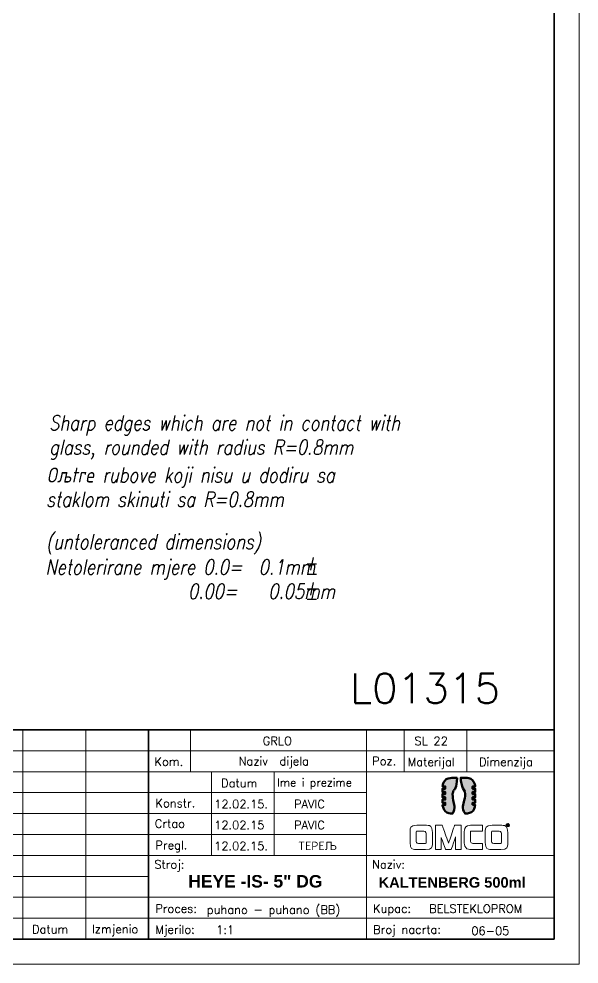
# Model space of a CAD drawing. Extents: x 64 to 565, y 48 to 468.
# Drawn here: x 248.2 to 360.5, y 47.7 to 237.3 of the extents above; entities that cross this region are included whole.
import ezdxf

# ---------------------------------------------------------------- set-up
doc = ezdxf.new("R2010")
doc.units = 0
doc.header["$LTSCALE"] = 5
doc.header["$MEASUREMENT"] = 0
doc.layers.get('0').update_dxf_attribs({"linetype": 'CONTINUOUS', "lineweight": 15})
doc.layers.add('3', color=3, linetype='CONTINUOUS', lineweight=35)
doc.layers.add('4', color=5, linetype='CONTINUOUS', lineweight=50)
doc.layers.add('ENGLISH', color=197, linetype='CONTINUOUS')
doc.styles.add('ITALICT', font='ITALICT.shx', dxfattribs={"width": 0.8, "height": 3})
doc.styles.add('ROMANS', font='romans.shx')

msp = doc.modelspace()

# ---------------------------------------------------------------- hatches: boundary and pattern name
at = {"layer": '4'}
h = msp.add_hatch(color=142, dxfattribs=at)
edge = h.paths.add_edge_path()
edge.add_spline(control_points=[(333.65669, 79.60487), (333.65669, 79.60487), (333.65669, 79.60487), (333.65669, 79.60487), (333.65669, 79.60487), (333.65669, 79.60487), (333.1276, 79.60487), (333.1276, 79.60487), (333.1276, 79.60487), (333.31465, 77.95046), (334.77615, 77.86528), (334.99217, 77.86528), (334.99217, 77.86528), (334.99217, 77.86528), (335.15428, 77.8653), (335.15428, 77.8653), (335.15428, 77.8653), (335.92171, 78.96879), (335.1487, 80.57714), (335.1487, 81.72694), (335.1487, 81.72694), (335.1487, 82.62982), (335.94372, 82.87152), (336.03082, 85.03823), (336.03082, 85.03823), (335.1136, 85.03823), (335.1136, 85.03823), (335.1136, 85.03823), (333.56536, 85.03823), (333.21234, 83.84399), (333.13175, 83.29866)], knot_values=[0.761904761, 0.761904761, 0.761904761, 0.761904761, 0.761904762, 0.761904762, 0.761904762, 0.761904762, 0.80952381, 0.80952381, 0.80952381, 0.80952381, 0.857142857, 0.857142857, 0.857142857, 0.857142857, 0.904761905, 0.904761905, 0.904761905, 0.904761905, 0.952380952, 0.952380952, 0.952380952, 0.952380952, 1, 1, 1, 1.047619048, 1.047619048, 1.047619048, 1.047619048, 1.095238095, 1.095238095, 1.095238095, 1.095238095], degree=3, periodic=0)
edge.add_spline(control_points=[(333.13175, 83.29866), (333.13175, 83.29866), (333.65669, 83.29866), (333.65669, 83.29866)], knot_values=[0.095238095, 0.095238095, 0.095238095, 0.095238095, 0.142857134, 0.142857134, 0.142857134, 0.142857134], degree=3, periodic=0)
edge.add_spline(control_points=[(333.65669, 83.29866), (333.65669, 83.29866), (333.65669, 83.29866), (333.65669, 83.29866), (333.65669, 83.29866), (333.65669, 83.29866), (333.65669, 82.85938), (333.65669, 82.85938)], knot_values=[0.142857134, 0.142857134, 0.142857134, 0.142857134, 0.142857143, 0.142857143, 0.142857143, 0.142857143, 0.190476186, 0.190476186, 0.190476186, 0.190476186], degree=3, periodic=0)
edge.add_spline(control_points=[(333.65669, 82.85938), (333.65669, 82.85938), (333.65669, 82.85938), (333.65669, 82.85938), (333.65669, 82.85938), (333.65669, 82.85938), (333.10761, 82.85938), (333.10761, 82.85938)], knot_values=[0.190476186, 0.190476186, 0.190476186, 0.190476186, 0.19047619, 0.19047619, 0.19047619, 0.19047619, 0.238095228, 0.238095228, 0.238095228, 0.238095228], degree=3, periodic=0)
edge.add_spline(control_points=[(333.10761, 82.85938), (333.10761, 82.85938), (333.10761, 82.85938), (333.10761, 82.85938), (333.10761, 82.85938), (333.10761, 82.85938), (333.10761, 82.21382), (333.10761, 82.21382)], knot_values=[0.238095228, 0.238095228, 0.238095228, 0.238095228, 0.238095238, 0.238095238, 0.238095238, 0.238095238, 0.285714283, 0.285714283, 0.285714283, 0.285714283], degree=3, periodic=0)
edge.add_spline(control_points=[(333.10761, 82.21382), (333.10761, 82.21382), (333.10761, 82.21382), (333.10761, 82.21382), (333.10761, 82.21382), (333.10761, 82.21382), (333.65669, 82.21382), (333.65669, 82.21382)], knot_values=[0.285714283, 0.285714283, 0.285714283, 0.285714283, 0.285714286, 0.285714286, 0.285714286, 0.285714286, 0.333333327, 0.333333327, 0.333333327, 0.333333327], degree=3, periodic=0)
edge.add_spline(control_points=[(333.65669, 82.21382), (333.65669, 82.21382), (333.65669, 82.21382), (333.65669, 82.21382), (333.65669, 82.21382), (333.65669, 82.21382), (333.65669, 81.77454), (333.65669, 81.77454)], knot_values=[0.333333327, 0.333333327, 0.333333327, 0.333333327, 0.333333333, 0.333333333, 0.333333333, 0.333333333, 0.38095238, 0.38095238, 0.38095238, 0.38095238], degree=3, periodic=0)
edge.add_spline(control_points=[(333.65669, 81.77454), (333.65669, 81.77454), (333.65669, 81.77454), (333.65669, 81.77454), (333.65669, 81.77454), (333.65669, 81.77454), (333.10761, 81.77454), (333.10761, 81.77454)], knot_values=[0.38095238, 0.38095238, 0.38095238, 0.38095238, 0.380952381, 0.380952381, 0.380952381, 0.380952381, 0.428571422, 0.428571422, 0.428571422, 0.428571422], degree=3, periodic=0)
edge.add_spline(control_points=[(333.10761, 81.77454), (333.10761, 81.77454), (333.10761, 81.77454), (333.10761, 81.77454), (333.10761, 81.77454), (333.10761, 81.77454), (333.10761, 81.12899), (333.10761, 81.12899)], knot_values=[0.428571422, 0.428571422, 0.428571422, 0.428571422, 0.428571429, 0.428571429, 0.428571429, 0.428571429, 0.476190474, 0.476190474, 0.476190474, 0.476190474], degree=3, periodic=0)
edge.add_spline(control_points=[(333.10761, 81.12899), (333.10761, 81.12899), (333.10761, 81.12899), (333.10761, 81.12899), (333.10761, 81.12899), (333.10761, 81.12899), (333.65669, 81.12899), (333.65669, 81.12899)], knot_values=[0.476190474, 0.476190474, 0.476190474, 0.476190474, 0.476190476, 0.476190476, 0.476190476, 0.476190476, 0.523809522, 0.523809522, 0.523809522, 0.523809522], degree=3, periodic=0)
edge.add_spline(control_points=[(333.65669, 81.12899), (333.65669, 81.12899), (333.65669, 81.12899), (333.65669, 81.12899), (333.65669, 81.12899), (333.65669, 81.12899), (333.65669, 80.68971), (333.65669, 80.68971)], knot_values=[0.523809522, 0.523809522, 0.523809522, 0.523809522, 0.523809524, 0.523809524, 0.523809524, 0.523809524, 0.571428567, 0.571428567, 0.571428567, 0.571428567], degree=3, periodic=0)
edge.add_spline(control_points=[(333.65669, 80.68971), (333.65669, 80.68971), (333.65669, 80.68971), (333.65669, 80.68971), (333.65669, 80.68971), (333.65669, 80.68971), (333.10761, 80.68971), (333.10761, 80.68971)], knot_values=[0.571428567, 0.571428567, 0.571428567, 0.571428567, 0.571428571, 0.571428571, 0.571428571, 0.571428571, 0.619047612, 0.619047612, 0.619047612, 0.619047612], degree=3, periodic=0)
edge.add_spline(control_points=[(333.10761, 80.68971), (333.10761, 80.68971), (333.10761, 80.68971), (333.10761, 80.68971), (333.10761, 80.68971), (333.10761, 80.68971), (333.10761, 80.04415), (333.10761, 80.04415)], knot_values=[0.619047612, 0.619047612, 0.619047612, 0.619047612, 0.619047619, 0.619047619, 0.619047619, 0.619047619, 0.666666664, 0.666666664, 0.666666664, 0.666666664], degree=3, periodic=0)
edge.add_spline(control_points=[(333.10761, 80.04415), (333.10761, 80.04415), (333.10761, 80.04415), (333.10761, 80.04415), (333.10761, 80.04415), (333.10761, 80.04415), (333.65669, 80.04415), (333.65669, 80.04415)], knot_values=[0.666666664, 0.666666664, 0.666666664, 0.666666664, 0.666666667, 0.666666667, 0.666666667, 0.666666667, 0.714285709, 0.714285709, 0.714285709, 0.714285709], degree=3, periodic=0)
edge.add_spline(control_points=[(333.65669, 80.04415), (333.65669, 80.04415), (333.65669, 80.04415), (333.65669, 80.04415), (333.65669, 80.04415), (333.65669, 80.04415), (333.65669, 79.60487), (333.65669, 79.60487)], knot_values=[0.714285709, 0.714285709, 0.714285709, 0.714285709, 0.714285714, 0.714285714, 0.714285714, 0.714285714, 0.761904761, 0.761904761, 0.761904761, 0.761904761], degree=3, periodic=0)
h = msp.add_hatch(color=253, dxfattribs=at)
edge = h.paths.add_edge_path()
edge.add_spline(control_points=[(339.14832, 81.12899), (339.14832, 81.12899), (339.14832, 81.12899), (339.14832, 81.12899), (339.14832, 81.12899), (339.14832, 81.12899), (339.69741, 81.12899), (339.69741, 81.12899)], knot_values=[0.238095228, 0.238095228, 0.238095228, 0.238095228, 0.238095238, 0.238095238, 0.238095238, 0.238095238, 0.285714284, 0.285714284, 0.285714284, 0.285714284], degree=3, periodic=0)
edge.add_spline(control_points=[(339.69741, 81.12899), (339.69741, 81.12899), (339.69741, 81.12899), (339.69741, 81.12899), (339.69741, 81.12899), (339.69741, 81.12899), (339.69741, 81.77454), (339.69741, 81.77454)], knot_values=[0.285714284, 0.285714284, 0.285714284, 0.285714284, 0.285714286, 0.285714286, 0.285714286, 0.285714286, 0.333333332, 0.333333332, 0.333333332, 0.333333332], degree=3, periodic=0)
edge.add_spline(control_points=[(339.69741, 81.77454), (339.69741, 81.77454), (339.69741, 81.77454), (339.69741, 81.77454), (339.69741, 81.77454), (339.69741, 81.77454), (339.14832, 81.77454), (339.14832, 81.77454)], knot_values=[0.333333332, 0.333333332, 0.333333332, 0.333333332, 0.333333333, 0.333333333, 0.333333333, 0.333333333, 0.380952371, 0.380952371, 0.380952371, 0.380952371], degree=3, periodic=0)
edge.add_spline(control_points=[(339.14832, 81.77454), (339.14832, 81.77454), (339.14832, 81.77454), (339.14832, 81.77454), (339.14832, 81.77454), (339.14832, 81.77454), (339.14832, 82.21382), (339.14832, 82.21382)], knot_values=[0.380952371, 0.380952371, 0.380952371, 0.380952371, 0.380952381, 0.380952381, 0.380952381, 0.380952381, 0.428571426, 0.428571426, 0.428571426, 0.428571426], degree=3, periodic=0)
edge.add_spline(control_points=[(339.14832, 82.21382), (339.14832, 82.21382), (339.14832, 82.21382), (339.14832, 82.21382), (339.14832, 82.21382), (339.14832, 82.21382), (339.69741, 82.21382), (339.69741, 82.21382)], knot_values=[0.428571426, 0.428571426, 0.428571426, 0.428571426, 0.428571429, 0.428571429, 0.428571429, 0.428571429, 0.476190472, 0.476190472, 0.476190472, 0.476190472], degree=3, periodic=0)
edge.add_spline(control_points=[(339.69741, 82.21382), (339.69741, 82.21382), (339.69741, 82.21382), (339.69741, 82.21382), (339.69741, 82.21382), (339.69741, 82.21382), (339.69741, 82.85938), (339.69741, 82.85938)], knot_values=[0.476190472, 0.476190472, 0.476190472, 0.476190472, 0.476190476, 0.476190476, 0.476190476, 0.476190476, 0.523809522, 0.523809522, 0.523809522, 0.523809522], degree=3, periodic=0)
edge.add_spline(control_points=[(339.69741, 82.85938), (339.69741, 82.85938), (339.69741, 82.85938), (339.69741, 82.85938), (339.69741, 82.85938), (339.69741, 82.85938), (339.14832, 82.85938), (339.14832, 82.85938)], knot_values=[0.523809522, 0.523809522, 0.523809522, 0.523809522, 0.523809524, 0.523809524, 0.523809524, 0.523809524, 0.571428567, 0.571428567, 0.571428567, 0.571428567], degree=3, periodic=0)
edge.add_spline(control_points=[(339.14832, 82.85938), (339.14832, 82.85938), (339.14832, 82.85938), (339.14832, 82.85938), (339.14832, 82.85938), (339.14832, 82.85938), (339.14832, 83.29866), (339.14832, 83.29866)], knot_values=[0.571428567, 0.571428567, 0.571428567, 0.571428567, 0.571428571, 0.571428571, 0.571428571, 0.571428571, 0.619047608, 0.619047608, 0.619047608, 0.619047608], degree=3, periodic=0)
edge.add_spline(control_points=[(339.14832, 83.29866), (339.14832, 83.29866), (339.14832, 83.29866), (339.14832, 83.29866), (339.14832, 83.29866), (339.14832, 83.29866), (339.67579, 83.29866), (339.67579, 83.29866)], knot_values=[0.619047608, 0.619047608, 0.619047608, 0.619047608, 0.619047619, 0.619047619, 0.619047619, 0.619047619, 0.66666666, 0.66666666, 0.66666666, 0.66666666], degree=3, periodic=0)
edge.add_spline(control_points=[(339.67579, 83.29866), (339.67579, 83.29866), (339.67579, 83.29866), (339.67579, 83.29866), (339.67579, 83.29866), (339.48268, 84.9422), (338.02839, 85.03823), (337.81289, 85.03823), (337.81289, 85.03823), (337.81289, 85.03823), (336.77394, 85.03823), (336.77394, 85.03823)], knot_values=[0.66666666, 0.66666666, 0.66666666, 0.66666666, 0.666666667, 0.666666667, 0.666666667, 0.666666667, 0.714285714, 0.714285714, 0.714285714, 0.714285714, 0.761904759, 0.761904759, 0.761904759, 0.761904759], degree=3, periodic=0)
edge.add_spline(control_points=[(336.77394, 85.03823), (336.77394, 85.03823), (336.77394, 85.03823), (336.77394, 85.03823), (336.77394, 85.03823), (336.86112, 82.87152), (337.65652, 82.62982), (337.65652, 81.72694), (337.65652, 81.72694), (337.65652, 80.57714), (336.88335, 78.96879), (337.65079, 77.86528), (337.65079, 77.86528), (337.65079, 77.86528), (337.70341, 77.8653), (337.70341, 77.8653), (337.70341, 77.8653), (339.25169, 77.8653), (339.59751, 79.05948), (339.67485, 79.60487)], knot_values=[0.761904759, 0.761904759, 0.761904759, 0.761904759, 0.761904762, 0.761904762, 0.761904762, 0.761904762, 0.80952381, 0.80952381, 0.80952381, 0.80952381, 0.857142857, 0.857142857, 0.857142857, 0.857142857, 0.904761905, 0.904761905, 0.904761905, 0.904761905, 0.952380952, 0.952380952, 0.952380952, 0.952380952], degree=3, periodic=0)
edge.add_spline(control_points=[(339.67485, 79.60487), (339.67485, 79.60487), (339.14832, 79.60487), (339.14832, 79.60487), (339.14832, 79.60487), (339.14832, 80.04415), (339.14832, 80.04415)], knot_values=[0.952380952, 0.952380952, 0.952380952, 0.952380952, 1, 1, 1, 1.04761904, 1.04761904, 1.04761904, 1.04761904], degree=3, periodic=0)
edge.add_spline(control_points=[(339.14832, 80.04415), (339.14832, 80.04415), (339.14832, 80.04415), (339.14832, 80.04415), (339.14832, 80.04415), (339.14832, 80.04415), (339.69741, 80.04415), (339.69741, 80.04415)], knot_values=[0.04761904, 0.04761904, 0.04761904, 0.04761904, 0.047619048, 0.047619048, 0.047619048, 0.047619048, 0.09523809, 0.09523809, 0.09523809, 0.09523809], degree=3, periodic=0)
edge.add_spline(control_points=[(339.69741, 80.04415), (339.69741, 80.04415), (339.69741, 80.04415), (339.69741, 80.04415), (339.69741, 80.04415), (339.69741, 80.04415), (339.69741, 80.68971), (339.69741, 80.68971)], knot_values=[0.09523809, 0.09523809, 0.09523809, 0.09523809, 0.095238095, 0.095238095, 0.095238095, 0.095238095, 0.142857142, 0.142857142, 0.142857142, 0.142857142], degree=3, periodic=0)
edge.add_spline(control_points=[(339.69741, 80.68971), (339.69741, 80.68971), (339.69741, 80.68971), (339.69741, 80.68971), (339.69741, 80.68971), (339.69741, 80.68971), (339.14832, 80.68971), (339.14832, 80.68971)], knot_values=[0.142857142, 0.142857142, 0.142857142, 0.142857142, 0.142857143, 0.142857143, 0.142857143, 0.142857143, 0.190476183, 0.190476183, 0.190476183, 0.190476183], degree=3, periodic=0)
edge.add_spline(control_points=[(339.14832, 80.68971), (339.14832, 80.68971), (339.14832, 80.68971), (339.14832, 80.68971), (339.14832, 80.68971), (339.14832, 80.68971), (339.14832, 81.12899), (339.14832, 81.12899)], knot_values=[0.190476183, 0.190476183, 0.190476183, 0.190476183, 0.19047619, 0.19047619, 0.19047619, 0.19047619, 0.238095228, 0.238095228, 0.238095228, 0.238095228], degree=3, periodic=0)

# ---------------------------------------------------------------- linework, layer by layer
for p, q in [((360.51765, 47.67044), (360.51765, 467.67044)), ((248.97053, 94.67044), (248.97053, 52.67044)), ((261.57053, 94.67044), (261.57053, 52.67044)), ((282.57053, 94.67044), (282.57053, 86.27044)), ((317.85053, 94.67044), (317.85053, 52.67044)), ((325.41053, 94.67044), (325.41053, 86.27044)), ((338.01053, 94.67044), (338.01053, 86.27044)), ((176.02342, 90.47044), (355.51765, 90.47044)), ((355.51765, 86.27044), (176.02342, 86.27044)), ((286.77053, 86.27044), (286.77053, 69.47044)), ((299.37053, 86.27044), (299.37053, 69.47044)), ((176.02342, 82.07044), (317.85053, 82.07044)), ((176.02342, 77.87044), (317.85053, 77.87044)), ((176.02342, 73.67044), (317.85053, 73.67044)), ((176.02342, 69.47044), (355.51765, 69.47044)), ((274.17053, 65.27044), (176.02342, 65.27044)), ((176.02342, 61.07044), (355.51765, 61.07044)), ((176.02342, 56.87044), (355.51765, 56.87044)), ((63.51765, 47.67044), (360.51765, 47.67044))]:
    msp.add_line(p, q)
for points, knots in [([(346.215, 75.21515), (346.03313, 75.21515), (345.88553, 75.36293), (345.88553, 75.54462), (345.88553, 75.54462), (345.88553, 75.72643), (346.03313, 75.8741), (346.215, 75.8741), (346.215, 75.8741), (346.39679, 75.8741), (346.54448, 75.72641), (346.54448, 75.54462), (346.54448, 75.54462), (346.54448, 75.36293), (346.39679, 75.21515), (346.215, 75.21515)], [0, 0, 0, 0, 0.25, 0.25, 0.25, 0.375, 0.5, 0.5, 0.5, 0.625, 0.75, 0.75, 0.75, 0.875, 1, 1, 1, 1]), ([(329.73863, 70.64111), (329.73863, 70.64111), (327.89261, 70.64111), (327.89261, 70.64111), (327.89261, 70.64111), (327.73536, 70.64111), (326.60952, 70.70714), (326.60952, 72.07317), (326.60952, 72.07317), (326.60952, 72.07317), (326.60952, 74.15922), (326.60952, 74.15922), (326.60952, 74.15922), (326.60952, 74.15922), (326.60952, 75.5251), (327.97533, 75.5251), (327.97533, 75.5251), (327.97533, 75.5251), (329.81309, 75.5251), (329.81309, 75.5251), (329.81309, 75.5251), (329.9704, 75.5251), (331.09624, 75.45057), (331.09624, 74.08467), (331.09624, 74.08467), (331.09624, 74.08467), (331.09624, 72.00699), (331.09624, 72.00699), (331.09624, 72.00699), (331.09624, 72.00699), (331.1045, 70.64111), (329.73863, 70.64111)], [0, 0, 0, 0, 0.125, 0.125, 0.125, 0.1875, 0.25, 0.25, 0.25, 0.3125, 0.375, 0.375, 0.375, 0.4375, 0.5, 0.5, 0.5, 0.5625, 0.625, 0.625, 0.625, 0.6875, 0.75, 0.75, 0.75, 0.8125, 0.875, 0.875, 0.875, 0.9375, 1, 1, 1, 1]), ([(329.85449, 73.80332), (329.85449, 73.80332), (329.85449, 74.36611), (329.37436, 74.36611), (329.37436, 74.36611), (329.37436, 74.36611), (328.00854, 74.36611), (328.00854, 74.36611), (328.00854, 74.36611), (328.00854, 74.36611), (327.85123, 74.35783), (327.85123, 74.2006), (327.85123, 74.2006), (327.85123, 74.2006), (327.85123, 72.43744), (327.85123, 72.43744), (327.85123, 72.43744), (327.85123, 72.43744), (327.85123, 71.88262), (328.33136, 71.88262), (328.33136, 71.88262), (328.33136, 71.88262), (329.69724, 71.88262), (329.69724, 71.88262), (329.69724, 71.88262), (329.69724, 71.88262), (329.85449, 71.88262), (329.85449, 72.04), (329.85449, 72.04), (329.85449, 72.04), (329.85449, 73.80332), (329.85449, 73.80332)], [0, 0, 0, 0, 0.125, 0.125, 0.125, 0.1875, 0.25, 0.25, 0.25, 0.3125, 0.375, 0.375, 0.375, 0.4375, 0.5, 0.5, 0.5, 0.5625, 0.625, 0.625, 0.625, 0.6875, 0.75, 0.75, 0.75, 0.8125, 0.875, 0.875, 0.875, 0.9375, 1, 1, 1, 1]), ([(335.74845, 70.64111), (335.74845, 70.64111), (335.74845, 73.19899), (335.74845, 73.19899), (335.74845, 73.19899), (335.74845, 73.19899), (334.85447, 70.64111), (334.85447, 70.64111), (334.85447, 70.64111), (334.85447, 70.64111), (333.77829, 70.64111), (333.77829, 70.64111), (333.77829, 70.64111), (333.77829, 70.64111), (332.86782, 73.08321), (332.86782, 73.08321), (332.86782, 73.08321), (332.86782, 73.08321), (332.86782, 70.64111), (332.86782, 70.64111), (332.86782, 70.64111), (332.86782, 70.64111), (331.717, 70.64111), (331.717, 70.64111), (331.717, 70.64111), (331.717, 70.64111), (331.717, 75.5251), (331.717, 75.5251), (331.717, 75.5251), (331.717, 75.5251), (333.04973, 75.5251), (333.04973, 75.5251), (333.04973, 75.5251), (333.04973, 75.5251), (334.33282, 71.92407), (334.33282, 71.92407), (334.33282, 71.92407), (334.33282, 71.92407), (335.55806, 75.5251), (335.55806, 75.5251), (335.55806, 75.5251), (335.55806, 75.5251), (336.86615, 75.5251), (336.86615, 75.5251), (336.86615, 75.5251), (336.86615, 75.5251), (336.86615, 70.64111), (336.86615, 70.64111), (336.86615, 70.64111), (336.86615, 70.64111), (335.74845, 70.64111), (335.74845, 70.64111)], [0, 0, 0, 0, 0.076923077, 0.076923077, 0.076923077, 0.115384615, 0.153846154, 0.153846154, 0.153846154, 0.192307692, 0.230769231, 0.230769231, 0.230769231, 0.269230769, 0.307692308, 0.307692308, 0.307692308, 0.346153846, 0.384615385, 0.384615385, 0.384615385, 0.423076923, 0.461538462, 0.461538462, 0.461538462, 0.5, 0.538461538, 0.538461538, 0.538461538, 0.576923077, 0.615384615, 0.615384615, 0.615384615, 0.653846154, 0.692307692, 0.692307692, 0.692307692, 0.730769231, 0.769230769, 0.769230769, 0.769230769, 0.807692308, 0.846153846, 0.846153846, 0.846153846, 0.884615385, 0.923076923, 0.923076923, 0.923076923, 0.961538462, 1, 1, 1, 1]), ([(341.17085, 71.88262), (341.17085, 71.88262), (339.20868, 71.88262), (339.20868, 71.88262), (339.20868, 71.88262), (338.7285, 71.88262), (338.72848, 72.43744), (338.72848, 72.43744), (338.72848, 72.43744), (338.72848, 72.43744), (338.7285, 74.2006), (338.7285, 74.2006), (338.7285, 74.2006), (338.7285, 74.35783), (338.88586, 74.36611), (338.88586, 74.36611), (338.88586, 74.36611), (338.88586, 74.36611), (341.17085, 74.36611), (341.17085, 74.36611), (341.17085, 74.36611), (341.17085, 74.36611), (341.17085, 75.5251), (341.17085, 75.5251), (341.17085, 75.5251), (341.17085, 75.5251), (338.85287, 75.5251), (338.85287, 75.5251), (338.85287, 75.5251), (337.48697, 75.5251), (337.48697, 74.15922), (337.48697, 74.15922), (337.48697, 74.15922), (337.48697, 74.15922), (337.48697, 72.07317), (337.48697, 72.07317), (337.48697, 72.07317), (337.48697, 70.70714), (338.61273, 70.64111), (338.76995, 70.64111), (338.76995, 70.64111), (338.76995, 70.64111), (341.17085, 70.64111), (341.17085, 70.64111), (341.17085, 70.64111), (341.17085, 70.64111), (341.17085, 71.88262), (341.17085, 71.88262)], [0, 0, 0, 0, 0.083333333, 0.083333333, 0.083333333, 0.125, 0.166666667, 0.166666667, 0.166666667, 0.208333333, 0.25, 0.25, 0.25, 0.291666667, 0.333333333, 0.333333333, 0.333333333, 0.375, 0.416666667, 0.416666667, 0.416666667, 0.458333333, 0.5, 0.5, 0.5, 0.541666667, 0.583333333, 0.583333333, 0.583333333, 0.625, 0.666666667, 0.666666667, 0.666666667, 0.708333333, 0.75, 0.75, 0.75, 0.791666667, 0.833333333, 0.833333333, 0.833333333, 0.875, 0.916666667, 0.916666667, 0.916666667, 0.958333333, 1, 1, 1, 1]), ([(344.83781, 70.64111), (344.83781, 70.64111), (342.9918, 70.64111), (342.9918, 70.64111), (342.9918, 70.64111), (342.8346, 70.64111), (341.70891, 70.70714), (341.70891, 72.07317), (341.70891, 72.07317), (341.70891, 72.07317), (341.70893, 74.15922), (341.70893, 74.15922), (341.70893, 74.15922), (341.70893, 74.15922), (341.70891, 75.5251), (343.07463, 75.5251), (343.07463, 75.5251), (343.07463, 75.5251), (344.91243, 75.5251), (344.91243, 75.5251), (344.91243, 75.5251), (345.06965, 75.5251), (346.19548, 75.45057), (346.19548, 74.08467), (346.19548, 74.08467), (346.19548, 74.08467), (346.19548, 72.00699), (346.19548, 72.00699), (346.19548, 72.00699), (346.19548, 72.00699), (346.20369, 70.64111), (344.83781, 70.64111)], [0, 0, 0, 0, 0.125, 0.125, 0.125, 0.1875, 0.25, 0.25, 0.25, 0.3125, 0.375, 0.375, 0.375, 0.4375, 0.5, 0.5, 0.5, 0.5625, 0.625, 0.625, 0.625, 0.6875, 0.75, 0.75, 0.75, 0.8125, 0.875, 0.875, 0.875, 0.9375, 1, 1, 1, 1]), ([(344.95372, 73.80332), (344.95372, 73.80332), (344.95372, 74.36611), (344.47352, 74.36611), (344.47352, 74.36611), (344.47352, 74.36611), (343.10782, 74.36611), (343.10782, 74.36611), (343.10782, 74.36611), (343.10782, 74.36611), (342.95035, 74.35783), (342.95035, 74.2006), (342.95035, 74.2006), (342.95035, 74.2006), (342.95035, 72.43744), (342.95035, 72.43744), (342.95035, 72.43744), (342.95035, 72.43744), (342.95035, 71.88262), (343.43062, 71.88262), (343.43062, 71.88262), (343.43062, 71.88262), (344.7965, 71.88262), (344.7965, 71.88262), (344.7965, 71.88262), (344.7965, 71.88262), (344.95372, 71.88262), (344.95372, 72.04), (344.95372, 72.04), (344.95372, 72.04), (344.95372, 73.80332), (344.95372, 73.80332)], [0, 0, 0, 0, 0.125, 0.125, 0.125, 0.1875, 0.25, 0.25, 0.25, 0.3125, 0.375, 0.375, 0.375, 0.4375, 0.5, 0.5, 0.5, 0.5625, 0.625, 0.625, 0.625, 0.6875, 0.75, 0.75, 0.75, 0.8125, 0.875, 0.875, 0.875, 0.9375, 1, 1, 1, 1]), ([(346.215, 75.80151), (346.07412, 75.80151), (345.95821, 75.68557), (345.95821, 75.54462), (345.95821, 75.54462), (345.95821, 75.40376), (346.07412, 75.28798), (346.215, 75.28798), (346.215, 75.28798), (346.35595, 75.28798), (346.47186, 75.40376), (346.47186, 75.54462), (346.47186, 75.54462), (346.47186, 75.68557), (346.35595, 75.80151), (346.215, 75.80151)], [0, 0, 0, 0, 0.25, 0.25, 0.25, 0.375, 0.5, 0.5, 0.5, 0.625, 0.75, 0.75, 0.75, 0.875, 1, 1, 1, 1]), ([(346.28993, 75.48791), (346.28993, 75.48791), (346.35819, 75.38347), (346.35819, 75.38347), (346.35819, 75.38347), (346.35819, 75.38347), (346.26724, 75.38347), (346.26724, 75.38347), (346.26724, 75.38347), (346.26724, 75.38347), (346.2105, 75.47651), (346.2105, 75.47651), (346.2105, 75.47651), (346.2105, 75.47651), (346.17402, 75.47651), (346.17402, 75.47651), (346.17402, 75.47651), (346.17402, 75.47651), (346.17402, 75.38347), (346.17402, 75.38347), (346.17402, 75.38347), (346.17402, 75.38347), (346.09226, 75.38347), (346.09226, 75.38347), (346.09226, 75.38347), (346.09226, 75.38347), (346.09226, 75.71736), (346.09226, 75.71736), (346.09226, 75.71736), (346.09226, 75.71736), (346.23772, 75.71736), (346.23772, 75.71736), (346.23772, 75.71736), (346.26497, 75.71736), (346.365, 75.71736), (346.365, 75.59701), (346.365, 75.59701), (346.36502, 75.53346), (346.32643, 75.5017), (346.28993, 75.48791)], [0, 0, 0, 0, 0.1, 0.1, 0.1, 0.15, 0.2, 0.2, 0.2, 0.25, 0.3, 0.3, 0.3, 0.35, 0.4, 0.4, 0.4, 0.45, 0.5, 0.5, 0.5, 0.55, 0.6, 0.6, 0.6, 0.65, 0.7, 0.7, 0.7, 0.75, 0.8, 0.8, 0.8, 0.85, 0.9, 0.9, 0.9, 0.95, 1, 1, 1, 1]), ([(346.21724, 75.64698), (346.21724, 75.64698), (346.17402, 75.64698), (346.17402, 75.64698), (346.17402, 75.64698), (346.17402, 75.64698), (346.17402, 75.54254), (346.17402, 75.54254), (346.17402, 75.54254), (346.17402, 75.54254), (346.21724, 75.54254), (346.21724, 75.54254), (346.21724, 75.54254), (346.26041, 75.54254), (346.27853, 75.55842), (346.27853, 75.59701), (346.27853, 75.59701), (346.27855, 75.6356), (346.26041, 75.64698), (346.21724, 75.64698)], [0, 0, 0, 0, 0.2, 0.2, 0.2, 0.3, 0.4, 0.4, 0.4, 0.5, 0.6, 0.6, 0.6, 0.7, 0.8, 0.8, 0.8, 0.9, 1, 1, 1, 1])]:
    msp.add_open_spline(points, degree=3, knots=knots)
at = {"layer": '3'}
for p, q in [((355.51765, 52.67044), (355.51765, 462.67044)), ((176.02342, 94.67044), (355.51765, 94.67044)), ((274.17053, 94.67044), (274.17053, 52.67044)), ((355.51765, 94.67044), (355.51765, 52.67044)), ((83.51765, 52.67044), (355.51765, 52.67044))]:
    msp.add_line(p, q, dxfattribs=at)
at = {"layer": '4', "color": 142}
msp.add_open_spline([(336.03082, 85.03823), (336.03082, 85.03823), (335.1136, 85.03823), (335.1136, 85.03823), (335.1136, 85.03823), (333.56536, 85.03823), (333.21234, 83.84399), (333.13175, 83.29866), (333.13175, 83.29866), (333.13175, 83.29866), (333.65669, 83.29866), (333.65669, 83.29866), (333.65669, 83.29866), (333.65669, 83.29866), (333.65669, 82.85938), (333.65669, 82.85938), (333.65669, 82.85938), (333.65669, 82.85938), (333.10761, 82.85938), (333.10761, 82.85938), (333.10761, 82.85938), (333.10761, 82.85938), (333.10761, 82.21382), (333.10761, 82.21382), (333.10761, 82.21382), (333.10761, 82.21382), (333.65669, 82.21382), (333.65669, 82.21382), (333.65669, 82.21382), (333.65669, 82.21382), (333.65669, 81.77454), (333.65669, 81.77454), (333.65669, 81.77454), (333.65669, 81.77454), (333.10761, 81.77454), (333.10761, 81.77454), (333.10761, 81.77454), (333.10761, 81.77454), (333.10761, 81.12899), (333.10761, 81.12899), (333.10761, 81.12899), (333.10761, 81.12899), (333.65669, 81.12899), (333.65669, 81.12899), (333.65669, 81.12899), (333.65669, 81.12899), (333.65669, 80.68971), (333.65669, 80.68971), (333.65669, 80.68971), (333.65669, 80.68971), (333.10761, 80.68971), (333.10761, 80.68971), (333.10761, 80.68971), (333.10761, 80.68971), (333.10761, 80.04415), (333.10761, 80.04415), (333.10761, 80.04415), (333.10761, 80.04415), (333.65669, 80.04415), (333.65669, 80.04415), (333.65669, 80.04415), (333.65669, 80.04415), (333.65669, 79.60487), (333.65669, 79.60487), (333.65669, 79.60487), (333.65669, 79.60487), (333.1276, 79.60487), (333.1276, 79.60487), (333.1276, 79.60487), (333.31465, 77.95046), (334.77615, 77.86528), (334.99217, 77.86528), (334.99217, 77.86528), (334.99217, 77.86528), (335.15428, 77.8653), (335.15428, 77.8653), (335.15428, 77.8653), (335.92171, 78.96879), (335.1487, 80.57714), (335.1487, 81.72694), (335.1487, 81.72694), (335.1487, 82.62982), (335.94372, 82.87152), (336.03082, 85.03823)], degree=3, knots=[0, 0, 0, 0, 0.047619048, 0.047619048, 0.047619048, 0.071428571, 0.095238095, 0.095238095, 0.095238095, 0.119047619, 0.142857143, 0.142857143, 0.142857143, 0.166666667, 0.19047619, 0.19047619, 0.19047619, 0.214285714, 0.238095238, 0.238095238, 0.238095238, 0.261904762, 0.285714286, 0.285714286, 0.285714286, 0.30952381, 0.333333333, 0.333333333, 0.333333333, 0.357142857, 0.380952381, 0.380952381, 0.380952381, 0.404761905, 0.428571429, 0.428571429, 0.428571429, 0.452380952, 0.476190476, 0.476190476, 0.476190476, 0.5, 0.523809524, 0.523809524, 0.523809524, 0.547619048, 0.571428571, 0.571428571, 0.571428571, 0.595238095, 0.619047619, 0.619047619, 0.619047619, 0.642857143, 0.666666667, 0.666666667, 0.666666667, 0.69047619, 0.714285714, 0.714285714, 0.714285714, 0.738095238, 0.761904762, 0.761904762, 0.761904762, 0.785714286, 0.80952381, 0.80952381, 0.80952381, 0.833333333, 0.857142857, 0.857142857, 0.857142857, 0.880952381, 0.904761905, 0.904761905, 0.904761905, 0.928571429, 0.952380952, 0.952380952, 0.952380952, 0.976190476, 1, 1, 1, 1], dxfattribs=at)
at = {"layer": '4', "color": 253}
msp.add_open_spline([(339.14832, 79.60487), (339.14832, 79.60487), (339.14832, 80.04415), (339.14832, 80.04415), (339.14832, 80.04415), (339.14832, 80.04415), (339.69741, 80.04415), (339.69741, 80.04415), (339.69741, 80.04415), (339.69741, 80.04415), (339.69741, 80.68971), (339.69741, 80.68971), (339.69741, 80.68971), (339.69741, 80.68971), (339.14832, 80.68971), (339.14832, 80.68971), (339.14832, 80.68971), (339.14832, 80.68971), (339.14832, 81.12899), (339.14832, 81.12899), (339.14832, 81.12899), (339.14832, 81.12899), (339.69741, 81.12899), (339.69741, 81.12899), (339.69741, 81.12899), (339.69741, 81.12899), (339.69741, 81.77454), (339.69741, 81.77454), (339.69741, 81.77454), (339.69741, 81.77454), (339.14832, 81.77454), (339.14832, 81.77454), (339.14832, 81.77454), (339.14832, 81.77454), (339.14832, 82.21382), (339.14832, 82.21382), (339.14832, 82.21382), (339.14832, 82.21382), (339.69741, 82.21382), (339.69741, 82.21382), (339.69741, 82.21382), (339.69741, 82.21382), (339.69741, 82.85938), (339.69741, 82.85938), (339.69741, 82.85938), (339.69741, 82.85938), (339.14832, 82.85938), (339.14832, 82.85938), (339.14832, 82.85938), (339.14832, 82.85938), (339.14832, 83.29866), (339.14832, 83.29866), (339.14832, 83.29866), (339.14832, 83.29866), (339.67579, 83.29866), (339.67579, 83.29866), (339.67579, 83.29866), (339.48268, 84.9422), (338.02839, 85.03823), (337.81289, 85.03823), (337.81289, 85.03823), (337.81289, 85.03823), (336.77394, 85.03823), (336.77394, 85.03823), (336.77394, 85.03823), (336.86112, 82.87152), (337.65652, 82.62982), (337.65652, 81.72694), (337.65652, 81.72694), (337.65652, 80.57714), (336.88335, 78.96879), (337.65079, 77.86528), (337.65079, 77.86528), (337.65079, 77.86528), (337.70341, 77.8653), (337.70341, 77.8653), (337.70341, 77.8653), (339.25169, 77.8653), (339.59751, 79.05948), (339.67485, 79.60487), (339.67485, 79.60487), (339.67485, 79.60487), (339.14832, 79.60487), (339.14832, 79.60487)], degree=3, knots=[0, 0, 0, 0, 0.047619048, 0.047619048, 0.047619048, 0.071428571, 0.095238095, 0.095238095, 0.095238095, 0.119047619, 0.142857143, 0.142857143, 0.142857143, 0.166666667, 0.19047619, 0.19047619, 0.19047619, 0.214285714, 0.238095238, 0.238095238, 0.238095238, 0.261904762, 0.285714286, 0.285714286, 0.285714286, 0.30952381, 0.333333333, 0.333333333, 0.333333333, 0.357142857, 0.380952381, 0.380952381, 0.380952381, 0.404761905, 0.428571429, 0.428571429, 0.428571429, 0.452380952, 0.476190476, 0.476190476, 0.476190476, 0.5, 0.523809524, 0.523809524, 0.523809524, 0.547619048, 0.571428571, 0.571428571, 0.571428571, 0.595238095, 0.619047619, 0.619047619, 0.619047619, 0.642857143, 0.666666667, 0.666666667, 0.666666667, 0.69047619, 0.714285714, 0.714285714, 0.714285714, 0.738095238, 0.761904762, 0.761904762, 0.761904762, 0.785714286, 0.80952381, 0.80952381, 0.80952381, 0.833333333, 0.857142857, 0.857142857, 0.857142857, 0.880952381, 0.904761905, 0.904761905, 0.904761905, 0.928571429, 0.952380952, 0.952380952, 0.952380952, 0.976190476, 1, 1, 1, 1], dxfattribs=at)

# ---------------------------------------------------------------- texts
at = {"style": 'ITALICT', "width": 0.8}
for s, p in [('Oљtre rubove koji nisu u dodiru sa', (253.65345, 144.28131)), ('staklom skinuti sa R=0.8mm', (253.65345, 139.42416)), ('+', (305.29096, 126.69705)), ('Netolerirane mjere 0.0=  0.1mm', (253.4526, 125.82141)), ('-', (305.29096, 124.63314)), ('                0.00=   0.05mm', (253.4526, 120.96426)), ('+', (305.29096, 121.6631)), ('-', (305.29096, 119.59918))]:
    msp.add_text(s, height=3, dxfattribs=at).set_placement(p)
at = {"style": 'ROMANS'}
for s, height, p in [('L01315', 6, (314.59668, 99.99933)), ('GRLO', 1.68, (297.07448, 91.59617)), ('SL 22', 1.68, (327.49937, 91.59617)), ('Kom.', 1.68, (275.33321, 87.45051)), ('Naziv  dijela', 1.68, (292.21986, 87.54218)), ('Poz.', 1.68, (319.00875, 87.57274)), ('Materijal', 1.68, (326.12853, 87.38643)), ('Dimenzija', 1.68, (340.4419, 87.39023)), ('Datum', 1.68, (288.72301, 83.13783)), ('Ime i prezime', 1.596, (299.94925, 83.29578)), ('Konstr.', 1.68, (275.53655, 79.11775)), ('12.02.15.', 1.68, (287.32018, 78.92425)), ('PAVIC', 1.68, (303.32002, 78.92425)), ('Crtao', 1.68, (275.4248, 75.01608)), ('12.02.15', 1.68, (287.32018, 74.72425)), ('PAVIC', 1.68, (303.32002, 74.72425)), ('Pregl.', 1.68, (275.53655, 70.69107)), ('12.02.15.', 1.68, (287.32018, 70.52425)), ('TEPEЉ', 1.68, (304.1647, 70.54604)), ('Stroj:', 1.68, (275.30785, 66.8199)), ('Naziv:', 1.68, (318.98785, 66.8199)), ('Proces:', 1.68, (275.51125, 57.96613)), ('puhano - puhano (BB)', 1.68, (285.84821, 57.74038)), ('Kupac:', 1.68, (319.19125, 57.96613)), ('BELSTEKLOPROM', 1.68, (330.41955, 57.95131)), ('Datum', 1.68, (250.78662, 53.81757)), ('Izmjenio', 1.68, (262.80932, 53.86616)), ('Mjerilo:', 1.68, (275.51125, 53.76613)), ('1:1', 1.68, (287.71137, 53.70228)), ('Broj nacrta:', 1.68, (319.20214, 53.76366)), ('06-05', 1.68, (338.89436, 53.50499))]:
    msp.add_text(s, height=height, dxfattribs=at).set_placement(p)
at = {"attachment_point": 1, "style": 'ROMANS'}
for s, insert, char_height, width in [('{\\fArial|b1|i0|c238|p34;HEYE -IS- 5" DG}', (282.13674, 65.53461), 2.5, 41.9370578), ('{\\fArial|b1|i0|c238|p34;KALTENBERG 500ml}', (320.30148, 65.1057), 2.1, 42.17772)]:
    msp.add_mtext(s, dxfattribs=dict(at, insert=insert, char_height=char_height, width=width))
at = {"layer": 'ENGLISH', "style": 'ITALICT', "width": 0.8}
for s, p in [('Sharp edges which are not in contact with', (254.21865, 154.74329)), ('glass, rounded with radius R=0.8mm', (254.21865, 149.86691)), ('(untoleranced dimensions)', (253.58069, 130.9042))]:
    msp.add_text(s, height=3, dxfattribs=at).set_placement(p)

doc.saveas('drawing.dxf')
